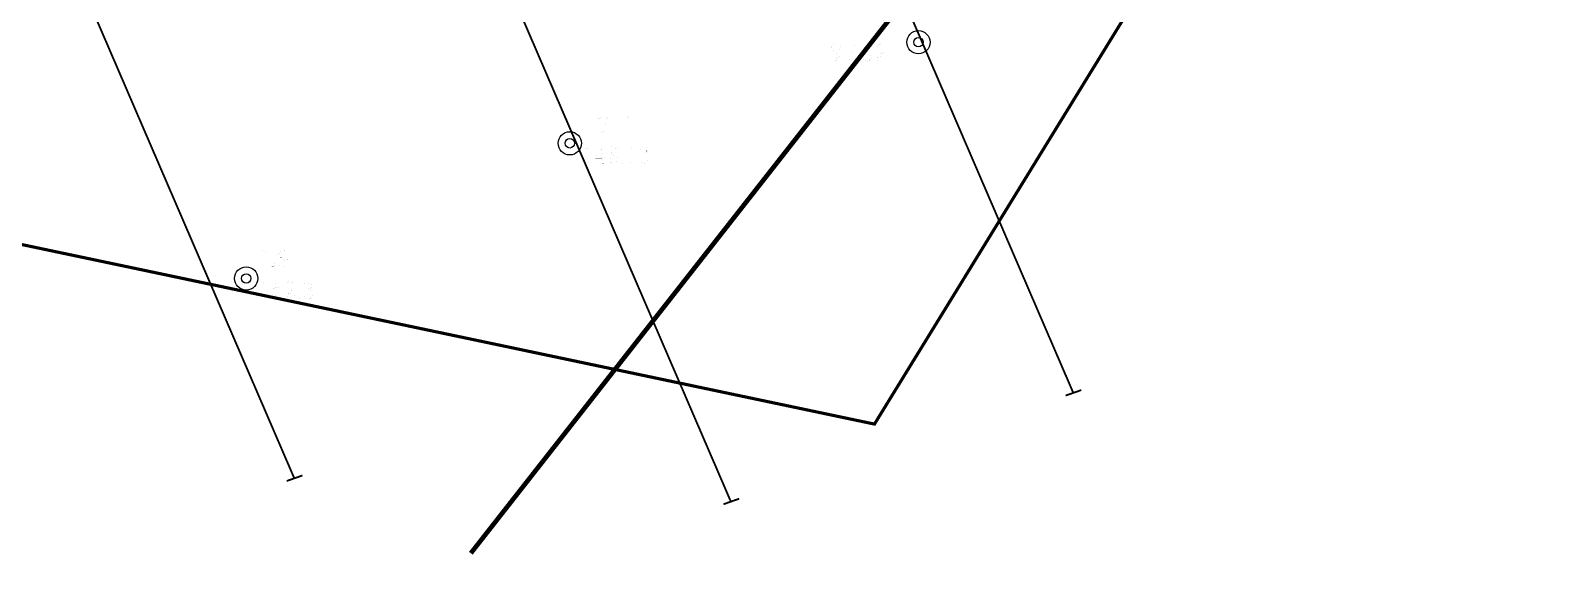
# Model space of a CAD drawing. Extents: x 534263 to 538773, y 4878169 to 4881982.
# Drawn here: x 535603 to 536569, y 4878170 to 4878510 of the extents above; entities that cross this region are included whole.
import ezdxf

# ---------------------------------------------------------------- set-up
doc = ezdxf.new("R2010")
doc.units = 0
doc.layers.get('0').update_dxf_attribs({"color": 6, "linetype": 'CONTINUOUS'})

# ---------------------------------------------------------------- blocks, each defined once
blk = doc.blocks.new('SUB_BLK_181')
at = {"color": 0}
blk.add_circle((0, 0), 0.494, dxfattribs=at)
at = {"color": 1}
blk.add_circle((0, 0), 0.2, dxfattribs=at)

msp = doc.modelspace()

# ---------------------------------------------------------------- linework, layer by layer
at = {"layer": 'F', "color": 6, "const_width": 2}
msp.add_lwpolyline([(536862.28, 4879430.86), (536142.28, 4878258.86), (534656.28, 4878571.86), (535492.08, 4880028.86), (536230.18, 4879706.86), (536376.48, 4879958.86), (536460.48, 4879947.86), (536619.78, 4879984.86), (536662.68, 4880020.86), (536684.78, 4880074.86), (536808.38, 4880018.86), (536868.18, 4879967.86), (536878.08, 4879889.86), (536901.08, 4879797.86), (537032.38, 4879724.86), (536862.28, 4879430.86), (536862.28, 4879430.86)], dxfattribs=at)
at = {"layer": 'TREE_LAYER', "color": 215, "const_width": 3}
msp.add_lwpolyline([(535884.66356, 4878176.428041), (537593.28, 4880355.86), (537677.28, 4880686.86), (536792.28, 4881408.86), (536006.28, 4881399.86), (534345.28, 4879516.86), (534264.28, 4878344.86), (534327.716879, 4878171.85033)], dxfattribs=at)
at = {"layer": 'TREE_LAYER', "color": 10, "const_width": 1.2}
for points in [[(536050.418, 4878209.86), (535164.341, 4880265.943)], [(536268.971, 4878279.306), (535474.28, 4880123.335)], [(535771.886, 4878224.489), (535133.492, 4879705.841)], [(536264.28891, 4878277.068969), (536274.316596, 4878280.59221)], [(535767.153539, 4878222.534081), (535777.181225, 4878226.057322)], [(536045.888586, 4878207.691369), (536055.916271, 4878211.21461)]]:
    msp.add_lwpolyline(points, dxfattribs=at)
at = {"layer": 'TREE_LAYER', "color": 5, "const_width": 0.01}
for points in [[(536114.463201, 4878503.725259), (536150.290652, 4878503.725259)], [(536118.980848, 4878501.654671), (536117.474966, 4878501.842906), (536116.094574, 4878501.40369), (536115.341632, 4878500.650749), (536114.965162, 4878499.646828), (536114.776927, 4878498.580161), (536114.965162, 4878496.697808), (536115.592613, 4878495.380161), (536116.596534, 4878494.689965), (536118.227907, 4878494.75271), (536119.420064, 4878495.191926), (536119.608299, 4878495.066435), (536118.102417, 4878492.180161), (536116.533789, 4878491.238985), (536114.525946, 4878490.548788), (536114.525946, 4878490.235063), (536116.282809, 4878490.423298), (536117.098495, 4878490.674279), (536118.227907, 4878491.050749), (536119.357319, 4878492.117416), (536119.482809, 4878492.242906), (536120.612221, 4878493.999769), (536121.114181, 4878495.631141), (536121.114181, 4878498.580161), (536120.48673, 4878500.023298), (536119.671044, 4878501.089965), (536118.980848, 4878501.654671), (536118.980848, 4878501.654671)], [(536117.412221, 4878501.02722), (536117.788691, 4878501.15271), (536118.478887, 4878501.089965), (536119.482809, 4878500.023298), (536119.98477, 4878498.0782), (536119.545554, 4878496.195847), (536118.855358, 4878495.568396), (536117.474966, 4878495.380161), (536116.471044, 4878496.258592), (536115.969083, 4878497.638985), (536116.094574, 4878499.709573), (536116.596534, 4878500.525259), (536116.659279, 4878500.588004), (536116.847515, 4878500.838985), (536117.412221, 4878501.02722), (536117.412221, 4878501.02722)], [(536129.459279, 4878501.215455), (536123.937711, 4878501.215455), (536122.933789, 4878499.082122), (536122.933789, 4878499.082122), (536123.059279, 4878498.893886), (536123.623985, 4878499.584083), (536124.439672, 4878500.086043), (536127.576927, 4878500.086043), (536128.078887, 4878499.709573), (536125.067123, 4878490.611534), (536125.067123, 4878490.548788), (536125.757319, 4878490.548788), (536129.459279, 4878501.15271), (536129.459279, 4878501.215455), (536129.459279, 4878501.215455)], [(536138.871044, 4878501.215455), (536136.863201, 4878501.215455), (536135.482809, 4878500.086043), (536135.357319, 4878499.395847), (536136.48673, 4878500.211534), (536137.992613, 4878500.399769), (536138.620064, 4878499.897808), (536138.996534, 4878499.082122), (536138.996534, 4878497.70173), (536138.431828, 4878497.199769), (536137.678887, 4878496.635063), (536136.863201, 4878496.070357), (536138.494574, 4878495.568396), (536139.373005, 4878494.689965), (536139.68673, 4878493.748788), (536139.68673, 4878492.682122), (536139.498495, 4878492.054671), (536138.431828, 4878491.30173), (536137.239672, 4878491.30173), (536136.047515, 4878491.6782), (536135.357319, 4878492.242906), (536135.482809, 4878491.42722), (536136.047515, 4878490.988004), (536137.553397, 4878490.548788), (536138.557319, 4878490.611534), (536139.68673, 4878491.176239), (536140.188691, 4878491.80369), (536140.565162, 4878492.368396), (536140.690652, 4878492.744867), (536140.878887, 4878493.748788), (536140.502417, 4878494.8782), (536139.937711, 4878495.756632), (536138.682809, 4878496.321337), (536140.000456, 4878498.0782), (536140.188691, 4878499.270357), (536140.000456, 4878500.148788), (536139.68673, 4878500.713494), (536138.871044, 4878501.215455), (536138.871044, 4878501.215455)], [(536147.027907, 4878501.215455), (536145.647515, 4878501.466435), (536144.329868, 4878501.02722), (536143.451436, 4878500.211534), (536142.949476, 4878499.270357), (536142.949476, 4878498.580161), (536144.831828, 4878500.274279), (536146.337711, 4878500.337024), (536147.153397, 4878499.772318), (536147.467123, 4878498.580161), (536147.467123, 4878497.011534), (536146.400456, 4878494.940945), (536142.447515, 4878490.862514), (536148.471044, 4878490.674279), (536148.973005, 4878491.176239), (536149.16124, 4878492.556632), (536148.031828, 4878491.6782), (536144.831828, 4878491.6782), (536144.455358, 4878491.6782), (536147.153397, 4878494.689965), (536148.471044, 4878497.011534), (536148.659279, 4878497.576239), (536148.847515, 4878498.140945), (536148.847515, 4878498.266435), (536148.722025, 4878498.768396), (536148.533789, 4878499.584083), (536148.471044, 4878499.835063), (536148.031828, 4878500.525259), (536147.969083, 4878500.588004), (536147.027907, 4878501.215455), (536147.027907, 4878501.215455)], [(536132.91026, 4878492.054671), (536132.408299, 4878492.242906), (536131.906338, 4878492.054671), (536131.529868, 4878491.6782), (536131.529868, 4878490.862514), (536132.031828, 4878490.548788), (536132.91026, 4878490.737024), (536133.03575, 4878491.176239), (536133.03575, 4878491.238985), (536133.03575, 4878491.740945), (536132.91026, 4878492.054671), (536132.91026, 4878492.054671)], [(535972.668225, 4878455.867054), (535967.146656, 4878455.867054), (535966.142735, 4878453.733721), (535966.142735, 4878453.733721), (535966.268225, 4878453.545485), (535966.832931, 4878454.235681), (535967.648617, 4878454.737642), (535970.785872, 4878454.737642), (535971.287833, 4878454.361172), (535968.276068, 4878445.263132), (535968.276068, 4878445.200387), (535968.966264, 4878445.200387), (535972.668225, 4878455.804309), (535972.668225, 4878455.867054), (535972.668225, 4878455.867054)], [(535986.911362, 4878455.867054), (535986.032931, 4878455.867054), (535983.774107, 4878454.612152), (535983.899597, 4878454.612152), (535985.53097, 4878455.051368), (535985.53097, 4878453.921956), (535985.53097, 4878446.204309), (535985.468225, 4878445.765093), (535984.401558, 4878445.325878), (535988.040774, 4878445.325878), (535987.099597, 4878445.702348), (535986.911362, 4878445.765093), (535986.911362, 4878446.141564), (535986.911362, 4878455.867054), (535986.911362, 4878455.867054)], [(535982.770186, 4878450.721956), (535973.734891, 4878450.721956), (535973.734891, 4878450.219995), (535974.111362, 4878449.843525), (535982.644695, 4878449.843525), (535982.770186, 4878450.03176), (535982.770186, 4878450.721956), (535982.770186, 4878450.721956)], [(535956.103519, 4878438.376858), (535999.899597, 4878438.376858)], [(535976.683911, 4878436.180779), (535974.864303, 4878436.243525), (535973.546656, 4878435.239603), (535973.044695, 4878434.423917), (535973.044695, 4878432.729799), (535974.738813, 4878430.972936), (535973.546656, 4878429.718034), (535972.919205, 4878428.400387), (535972.919205, 4878427.20823), (535973.483911, 4878425.890583), (535974.550578, 4878425.137642), (535975.93097, 4878424.886662), (535977.185872, 4878425.263132), (535977.876068, 4878425.953328), (535978.378029, 4878426.83176), (535978.378029, 4878428.714113), (535977.750578, 4878429.843525), (535976.621166, 4878431.035681), (535978.189793, 4878432.855289), (535978.189793, 4878434.361172), (535977.750578, 4878435.176858), (535976.683911, 4878436.243525), (535976.683911, 4878436.180779)], [(535960.621166, 4878435.867054), (535959.742735, 4878435.867054), (535957.483911, 4878434.612152), (535957.609401, 4878434.612152), (535959.240774, 4878435.051368), (535959.240774, 4878433.921956), (535959.240774, 4878426.204309), (535959.178029, 4878425.765093), (535958.111362, 4878425.325878), (535961.750578, 4878425.325878), (535960.809401, 4878425.702348), (535960.621166, 4878425.765093), (535960.621166, 4878426.141564), (535960.621166, 4878435.867054), (535960.621166, 4878435.867054)], [(535969.719205, 4878435.867054), (535969.091754, 4878435.867054), (535964.197636, 4878429.216074), (535964.197636, 4878428.212152), (535968.464303, 4878428.212152), (535968.589793, 4878425.451368), (535969.719205, 4878425.451368), (535969.65646, 4878428.274897), (535971.225087, 4878428.212152), (535971.225087, 4878429.216074), (535969.65646, 4878429.278819), (535969.719205, 4878435.867054), (535969.719205, 4878435.867054)], [(535968.213323, 4878433.859211), (535968.589793, 4878434.423917), (535968.401558, 4878429.278819), (535965.201558, 4878429.216074), (535965.076068, 4878429.341564), (535965.201558, 4878429.843525), (535968.213323, 4878433.859211), (535968.213323, 4878433.859211)], [(535975.679989, 4878430.596466), (535976.621166, 4878430.219995), (535977.374107, 4878429.216074), (535977.687833, 4878427.396466), (535977.374107, 4878426.329799), (535976.244695, 4878425.514113), (535975.178029, 4878425.514113), (535974.487833, 4878426.016074), (535973.672146, 4878427.20823), (535973.546656, 4878428.776858), (535974.048617, 4878429.718034), (535974.613323, 4878430.219995), (535975.115284, 4878430.470976), (535975.679989, 4878430.596466)], [(535974.989793, 4878435.678819), (535975.052538, 4878435.741564), (535976.18195, 4878435.741564), (535977.060382, 4878435.051368), (535977.123127, 4878434.800387), (535977.436852, 4878434.110191), (535977.436852, 4878433.043525), (535976.119205, 4878431.412152), (535975.052538, 4878431.412152), (535973.734891, 4878432.792544), (535974.048617, 4878434.737642), (535974.989793, 4878435.678819), (535974.989793, 4878435.678819)], [(535982.519205, 4878426.70627), (535982.017244, 4878426.894505), (535981.515284, 4878426.70627), (535981.138813, 4878426.329799), (535981.138813, 4878425.514113), (535981.640774, 4878425.200387), (535982.519205, 4878425.388623), (535982.644695, 4878425.827838), (535982.644695, 4878425.890583), (535982.644695, 4878426.392544), (535982.519205, 4878426.70627), (535982.519205, 4878426.70627)], [(535988.479989, 4878435.867054), (535987.601558, 4878435.867054), (535985.342735, 4878434.612152), (535985.468225, 4878434.612152), (535987.099597, 4878435.051368), (535987.099597, 4878433.921956), (535987.099597, 4878426.204309), (535987.036852, 4878425.765093), (535985.970186, 4878425.325878), (535989.609401, 4878425.325878), (535988.668225, 4878425.702348), (535988.479989, 4878425.765093), (535988.479989, 4878426.141564), (535988.479989, 4878435.867054), (535988.479989, 4878435.867054)], [(535996.448617, 4878435.867054), (535994.440774, 4878435.867054), (535993.060382, 4878434.737642), (535992.934891, 4878434.047446), (535994.064303, 4878434.863132), (535995.570186, 4878435.051368), (535996.197636, 4878434.549407), (535996.574107, 4878433.733721), (535996.574107, 4878432.353328), (535996.009401, 4878431.851368), (535995.25646, 4878431.286662), (535994.440774, 4878430.721956), (535996.072146, 4878430.219995), (535996.950578, 4878429.341564), (535997.264303, 4878428.400387), (535997.264303, 4878427.333721), (535997.076068, 4878426.70627), (535996.009401, 4878425.953328), (535994.817244, 4878425.953328), (535993.625087, 4878426.329799), (535992.934891, 4878426.894505), (535993.060382, 4878426.078819), (535993.625087, 4878425.639603), (535995.13097, 4878425.200387), (535996.134891, 4878425.263132), (535997.264303, 4878425.827838), (535997.766264, 4878426.455289), (535998.142735, 4878427.019995), (535998.268225, 4878427.396466), (535998.45646, 4878428.400387), (535998.079989, 4878429.529799), (535997.515284, 4878430.40823), (535996.260382, 4878430.972936), (535997.578029, 4878432.729799), (535997.766264, 4878433.921956), (535997.578029, 4878434.800387), (535997.264303, 4878435.365093), (535996.448617, 4878435.867054), (535996.448617, 4878435.867054)], [(535755.326068, 4878369.617054), (535750.682931, 4878369.617054), (535750.682931, 4878369.491564), (535751.686852, 4878369.491564), (535752.188813, 4878368.299407), (535752.188813, 4878360.644505), (535751.686852, 4878359.640583), (535751.498617, 4878359.452348), (535750.682931, 4878359.075878), (535756.392735, 4878359.201368), (535756.45548, 4878359.201368), (535757.459401, 4878359.201368), (535757.459401, 4878359.264113), (535758.526068, 4878359.264113), (535758.526068, 4878359.264113), (535759.028029, 4878359.264113), (535759.028029, 4878359.326858), (535759.404499, 4878361.962152), (535758.777048, 4878360.769995), (535757.898617, 4878359.766074), (535754.196656, 4878359.828819), (535753.694695, 4878360.142544), (535753.820186, 4878368.613132), (535754.698617, 4878369.491564), (535755.326068, 4878369.491564), (535755.326068, 4878369.617054), (535755.326068, 4878369.617054)], [(535766.18097, 4878369.617054), (535764.737833, 4878369.868034), (535762.667244, 4878368.613132), (535761.161362, 4878367.10725), (535760.345676, 4878365.664113), (535759.90646, 4878363.969995), (535760.15744, 4878361.585681), (535761.161362, 4878359.766074), (535762.479009, 4878358.950387), (535764.047636, 4878358.950387), (535764.800578, 4878359.264113), (535765.741754, 4878359.954309), (535766.243715, 4878360.95823), (535766.55744, 4878362.401368), (535766.55744, 4878362.966074), (535766.369205, 4878364.095485), (535765.867244, 4878364.722936), (535765.553519, 4878365.099407), (535765.114303, 4878365.475878), (535764.424107, 4878365.664113), (535763.294695, 4878365.789603), (535762.353519, 4878365.413132), (535761.663323, 4878364.973917), (535761.788813, 4878365.538623), (535762.667244, 4878367.483721), (535762.729989, 4878367.546466), (535764.047636, 4878368.675878), (535765.177048, 4878369.428819), (535765.177048, 4878369.428819), (535766.18097, 4878369.491564), (535766.18097, 4878369.617054), (535766.18097, 4878369.617054)], [(535780.800578, 4878369.617054), (535779.922146, 4878369.617054), (535777.663323, 4878368.362152), (535777.788813, 4878368.362152), (535779.420186, 4878368.801368), (535779.420186, 4878367.671956), (535779.420186, 4878359.954309), (535779.35744, 4878359.515093), (535778.290774, 4878359.075878), (535781.929989, 4878359.075878), (535780.988813, 4878359.452348), (535780.800578, 4878359.515093), (535780.800578, 4878359.891564), (535780.800578, 4878369.617054), (535780.800578, 4878369.617054)], [(535762.479009, 4878364.911172), (535762.792735, 4878365.224897), (535764.047636, 4878365.224897), (535765.051558, 4878364.283721), (535765.553519, 4878363.028819), (535765.239793, 4878360.769995), (535764.047636, 4878359.640583), (535763.294695, 4878359.640583), (535762.102538, 4878360.393525), (535761.537833, 4878361.585681), (535761.537833, 4878363.719015), (535762.165284, 4878364.597446), (535762.479009, 4878364.911172), (535762.479009, 4878364.911172)], [(535776.659401, 4878364.471956), (535767.624107, 4878364.471956), (535767.624107, 4878363.969995), (535768.000578, 4878363.593525), (535776.533911, 4878363.593525), (535776.659401, 4878363.78176), (535776.659401, 4878364.471956), (535776.659401, 4878364.471956)], [(535749.553519, 4878352.126858), (535785.38097, 4878352.126858)], [(535754.071166, 4878349.617054), (535753.192735, 4878349.617054), (535750.933911, 4878348.362152), (535751.059401, 4878348.362152), (535752.690774, 4878348.801368), (535752.690774, 4878347.671956), (535752.690774, 4878339.954309), (535752.628029, 4878339.515093), (535751.561362, 4878339.075878), (535755.200578, 4878339.075878), (535754.259401, 4878339.452348), (535754.071166, 4878339.515093), (535754.071166, 4878339.891564), (535754.071166, 4878349.617054), (535754.071166, 4878349.617054)], [(535764.173127, 4878349.617054), (535760.659401, 4878349.617054), (535760.03195, 4878348.550387), (535758.651558, 4878345.789603), (535758.400578, 4878345.413132), (535760.659401, 4878345.475878), (535762.165284, 4878344.973917), (535762.85548, 4878344.095485), (535762.918225, 4878342.903328), (535762.667244, 4878341.648427), (535762.165284, 4878341.083721), (535761.726068, 4878340.769995), (535760.784891, 4878340.519015), (535759.843715, 4878340.70725), (535759.090774, 4878341.146466), (535758.149597, 4878341.585681), (535757.522146, 4878341.020976), (535759.028029, 4878339.703328), (535760.533911, 4878339.326858), (535761.349597, 4878339.138623), (535762.85548, 4878339.891564), (535763.671166, 4878340.895485), (535764.047636, 4878341.899407), (535764.173127, 4878343.65627), (535763.859401, 4878344.722936), (535763.23195, 4878345.664113), (535762.290774, 4878346.228819), (535760.910382, 4878346.354309), (535759.404499, 4878345.977838), (535759.718225, 4878346.479799), (535760.722146, 4878348.487642), (535764.047636, 4878348.487642), (535764.549597, 4878349.303328), (535764.173127, 4878349.617054), (535764.173127, 4878349.617054)], [(535770.196656, 4878349.617054), (535768.816264, 4878349.868034), (535767.498617, 4878349.428819), (535766.620186, 4878348.613132), (535766.118225, 4878347.671956), (535766.118225, 4878346.98176), (535768.000578, 4878348.675878), (535769.50646, 4878348.738623), (535770.322146, 4878348.173917), (535770.635872, 4878346.98176), (535770.635872, 4878345.413132), (535769.569205, 4878343.342544), (535765.616264, 4878339.264113), (535771.639793, 4878339.075878), (535772.141754, 4878339.577838), (535772.329989, 4878340.95823), (535771.200578, 4878340.079799), (535768.000578, 4878340.079799), (535767.624107, 4878340.079799), (535770.322146, 4878343.091564), (535771.639793, 4878345.413132), (535771.828029, 4878345.977838), (535772.016264, 4878346.542544), (535772.016264, 4878346.668034), (535771.890774, 4878347.169995), (535771.702538, 4878347.985681), (535771.639793, 4878348.236662), (535771.200578, 4878348.926858), (535771.137833, 4878348.989603), (535770.196656, 4878349.617054), (535770.196656, 4878349.617054)], [(535781.929989, 4878349.617054), (535779.922146, 4878349.617054), (535778.541754, 4878348.487642), (535778.416264, 4878347.797446), (535779.545676, 4878348.613132), (535781.051558, 4878348.801368), (535781.679009, 4878348.299407), (535782.05548, 4878347.483721), (535782.05548, 4878346.103328), (535781.490774, 4878345.601368), (535780.737833, 4878345.036662), (535779.922146, 4878344.471956), (535781.553519, 4878343.969995), (535782.43195, 4878343.091564), (535782.745676, 4878342.150387), (535782.745676, 4878341.083721), (535782.55744, 4878340.45627), (535781.490774, 4878339.703328), (535780.298617, 4878339.703328), (535779.10646, 4878340.079799), (535778.416264, 4878340.644505), (535778.541754, 4878339.828819), (535779.10646, 4878339.389603), (535780.612342, 4878338.950387), (535781.616264, 4878339.013132), (535782.745676, 4878339.577838), (535783.247636, 4878340.205289), (535783.624107, 4878340.769995), (535783.749597, 4878341.146466), (535783.937833, 4878342.150387), (535783.561362, 4878343.279799), (535782.996656, 4878344.15823), (535781.741754, 4878344.722936), (535783.059401, 4878346.479799), (535783.247636, 4878347.671956), (535783.059401, 4878348.550387), (535782.745676, 4878349.115093), (535781.929989, 4878349.617054), (535781.929989, 4878349.617054)], [(535775.969205, 4878340.45627), (535775.467244, 4878340.644505), (535774.965284, 4878340.45627), (535774.588813, 4878340.079799), (535774.588813, 4878339.264113), (535775.090774, 4878338.950387), (535775.969205, 4878339.138623), (535776.094695, 4878339.577838), (535776.094695, 4878339.640583), (535776.094695, 4878340.142544), (535775.969205, 4878340.45627), (535775.969205, 4878340.45627)]]:
    msp.add_lwpolyline(points, dxfattribs=at)

# ---------------------------------------------------------------- block references
at = {"layer": 'TREE_LAYER', "color": 5, "xscale": 15, "yscale": 15}
for p in [(536170.33, 4878502.64), (535947.84, 4878438.12), (535741.29, 4878351.87)]:
    msp.add_blockref('SUB_BLK_181', p, dxfattribs=at)

doc.saveas('drawing.dxf')
